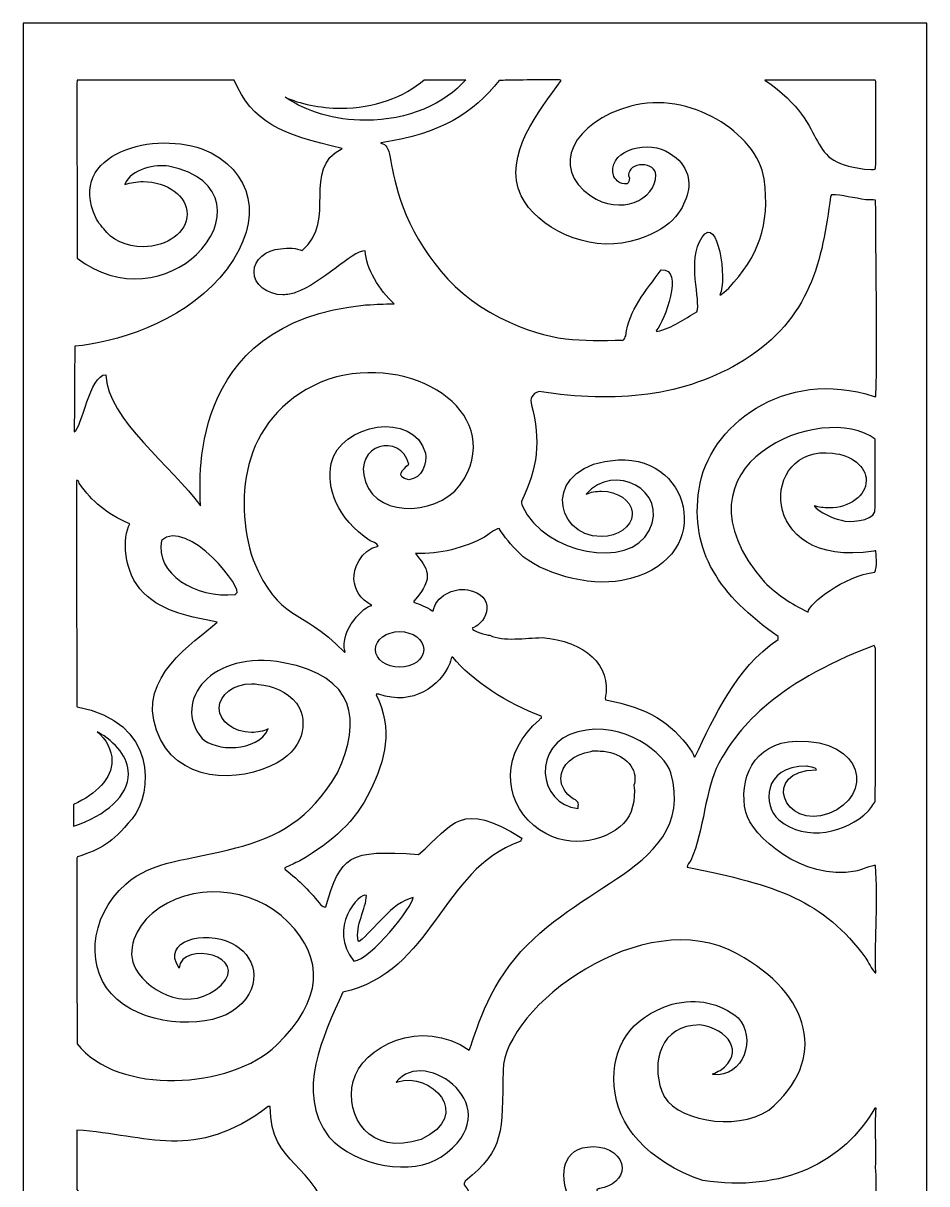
# Model space of a CAD drawing. Header units: centimetres. Extents: x 20.9 to 27, y -8.4 to 8.4.
# Drawn here: x 20.87 to 27, y 0.54 to 8.4 of the extents above; entities that cross this region are included whole.
import ezdxf

# ---------------------------------------------------------------- set-up
doc = ezdxf.new("R2010")
doc.units = ezdxf.units.CM
doc.header["$MEASUREMENT"] = 0
doc.layers.add('layer 1', color=7, linetype='Continuous')

msp = doc.modelspace()

# ---------------------------------------------------------------- linework, layer by layer
at = {"layer": 'layer 1', "color": 250, "lineweight": 30}
for points, knots in [([(20.87366, 8.40077), (20.87366, 8.40077), (26.99977, 8.40077), (26.99977, 8.40077), (26.99977, 8.40077), (26.99977, 8.40077), (26.99977, -8.44603), (26.99977, -8.44603), (26.99977, -8.44603), (26.99977, -8.44603), (20.87366, -8.44603), (20.87366, -8.44603), (20.87366, -8.44603), (20.87366, -8.44603), (20.87366, 8.40077), (20.87366, 8.40077)], [0, 0, 0, 0, 0.2, 0.2, 0.2, 0.2, 0.4, 0.4, 0.4, 0.4, 0.6, 0.6, 0.6, 0.6, 1, 1, 1, 1]), ([(22.63429, 6.56004), (22.66493, 6.56004), (22.69396, 6.56572), (22.71982, 6.57581), (22.71982, 6.57581), (22.89849, 6.63549), (23.10014, 6.8578), (23.19154, 6.8578), (23.19154, 6.8578), (23.19787, 6.74322), (23.28868, 6.58594), (23.3897, 6.49946), (23.3897, 6.49946), (23.30603, 6.49711), (23.28262, 6.49711), (23.1949, 6.49125), (23.1949, 6.49125), (21.95333, 6.373), (22.07737, 5.25323), (22.07484, 5.12941), (22.07484, 5.12941), (21.88938, 5.39573), (21.44364, 5.71216), (21.43383, 6.01854), (21.43383, 6.01854), (21.32316, 6.01854), (21.27479, 5.65601), (21.2199, 5.63255), (21.2199, 5.63255), (21.22067, 5.79663), (21.2215, 6.13931), (21.22447, 6.21279), (21.22447, 6.21279), (21.48317, 6.23073), (21.94187, 6.37074), (22.20621, 6.67502), (22.20621, 6.67502), (22.49348, 7.00569), (22.46757, 7.35397), (22.14729, 7.52116), (22.14729, 7.52116), (21.82701, 7.68836), (21.19174, 7.54527), (21.34944, 7.12119), (21.34944, 7.12119), (21.36667, 7.07486), (21.39086, 7.03717), (21.41971, 7.00724), (21.41971, 7.00724), (21.46912, 6.93544), (21.57019, 6.88605), (21.68639, 6.88605), (21.68639, 6.88605), (21.85102, 6.88605), (21.98529, 6.98518), (21.98529, 7.10673), (21.98529, 7.10673), (21.98529, 7.22828), (21.85102, 7.32741), (21.68639, 7.32741), (21.68639, 7.32741), (21.64256, 7.32741), (21.6009, 7.32038), (21.56333, 7.30778), (21.56333, 7.30778), (21.59967, 7.41545), (21.7797, 7.44657), (21.85954, 7.43102), (21.85954, 7.43102), (22.27145, 7.35076), (22.25712, 7.03036), (22.04887, 6.83301), (22.04887, 6.83301), (21.86512, 6.65889), (21.5275, 6.58376), (21.2395, 6.80855), (21.2395, 6.80855), (21.23749, 8.01378), (21.23749, 8.01378), (21.2395, 8.01554), (21.2395, 8.01554), (21.59442, 8.01554), (21.94935, 8.01554), (22.30493, 8.01496), (22.30493, 8.01496), (22.42399, 7.72862), (22.62143, 7.64862), (23.03599, 7.55255), (23.03599, 7.55255), (22.7537, 7.40702), (23.00992, 7.07302), (22.76543, 6.85949), (22.76543, 6.85949), (22.72805, 6.87687), (22.67256, 6.88089), (22.61877, 6.87218), (22.61877, 6.87218), (22.51816, 6.86583), (22.43854, 6.79828), (22.43854, 6.71636), (22.43854, 6.71636), (22.43854, 6.63026), (22.52648, 6.56004), (22.63429, 6.56004)], [0, 0, 0, 0, 0.037037, 0.037037, 0.037037, 0.037037, 0.0740741, 0.0740741, 0.0740741, 0.0740741, 0.1111111, 0.1111111, 0.1111111, 0.1111111, 0.1481481, 0.1481481, 0.1481481, 0.1481481, 0.1851852, 0.1851852, 0.1851852, 0.1851852, 0.2222222, 0.2222222, 0.2222222, 0.2222222, 0.2592593, 0.2592593, 0.2592593, 0.2592593, 0.2962963, 0.2962963, 0.2962963, 0.2962963, 0.3333333, 0.3333333, 0.3333333, 0.3333333, 0.3703704, 0.3703704, 0.3703704, 0.3703704, 0.4074074, 0.4074074, 0.4074074, 0.4074074, 0.4444444, 0.4444444, 0.4444444, 0.4444444, 0.4814815, 0.4814815, 0.4814815, 0.4814815, 0.5185185, 0.5185185, 0.5185185, 0.5185185, 0.5555556, 0.5555556, 0.5555556, 0.5555556, 0.5925926, 0.5925926, 0.5925926, 0.5925926, 0.6296296, 0.6296296, 0.6296296, 0.6296296, 0.6666667, 0.6666667, 0.6666667, 0.6666667, 0.7037037, 0.7037037, 0.7037037, 0.7037037, 0.7407407, 0.7407407, 0.7407407, 0.7407407, 0.7777778, 0.7777778, 0.7777778, 0.7777778, 0.8148148, 0.8148148, 0.8148148, 0.8148148, 0.8518519, 0.8518519, 0.8518519, 0.8518519, 0.8888889, 0.8888889, 0.8888889, 0.8888889, 0.9259259, 0.9259259, 0.9259259, 0.9259259, 1, 1, 1, 1]), ([(22.64991, 7.89924), (22.79208, 7.80198), (22.98454, 7.74264), (23.19524, 7.74264), (23.19524, 7.74264), (23.48188, 7.74264), (23.73387, 7.85306), (23.87353, 8.01789), (23.87353, 8.01789), (23.87353, 8.01789), (23.59233, 8.01789), (23.59233, 8.01789), (23.59233, 8.01789), (23.45722, 7.90001), (23.2532, 7.8247), (23.02559, 7.8247), (23.02559, 7.8247), (22.88858, 7.82472), (22.74543, 7.85499), (22.65009, 7.89944), (22.65009, 7.89944), (22.65004, 7.89946), (22.64968, 7.89942), (22.64991, 7.89924)], [0, 0, 0, 0, 0.1428571, 0.1428571, 0.1428571, 0.1428571, 0.2857143, 0.2857143, 0.2857143, 0.2857143, 0.4285714, 0.4285714, 0.4285714, 0.4285714, 0.5714286, 0.5714286, 0.5714286, 0.5714286, 0.7142857, 0.7142857, 0.7142857, 0.7142857, 1, 1, 1, 1]), ([(24.10319, 6.40662), (23.73744, 6.58609), (23.51994, 6.93563), (23.43206, 7.20244), (23.43206, 7.20244), (23.34417, 7.46926), (23.37641, 7.57743), (23.29814, 7.58682), (23.29814, 7.58682), (23.29882, 7.58857), (23.29949, 7.58974), (23.30017, 7.59092), (23.30017, 7.59092), (23.71124, 7.65336), (23.92374, 7.78965), (24.09974, 8.01319), (24.09974, 8.01319), (24.18004, 8.01378), (24.19353, 8.01613), (24.51066, 8.01789), (24.51066, 8.01789), (24.51403, 8.01731), (24.51642, 8.01307), (24.52048, 8.01189), (24.52048, 8.01189), (24.37646, 7.80861), (24.11955, 7.50619), (24.25041, 7.23171), (24.25041, 7.23171), (24.35462, 7.01311), (24.70135, 6.84872), (24.98674, 6.921), (24.98674, 6.921), (25.27214, 6.99328), (25.34196, 7.13106), (25.37468, 7.23496), (25.37468, 7.23496), (25.4074, 7.33886), (25.37673, 7.46106), (25.22877, 7.53523), (25.22877, 7.53523), (25.08081, 7.60942), (24.82211, 7.52607), (24.87839, 7.36161), (24.87839, 7.36161), (24.89593, 7.33403), (24.91753, 7.30647), (24.96745, 7.31234), (24.96745, 7.31234), (24.98157, 7.3208), (24.98318, 7.33535), (24.98329, 7.35114), (24.98329, 7.35114), (24.97996, 7.35817), (24.97813, 7.36573), (24.97813, 7.37358), (24.97813, 7.37358), (24.97813, 7.41117), (25.01964, 7.44181), (25.07055, 7.44181), (25.07055, 7.44181), (25.12144, 7.44181), (25.16297, 7.41117), (25.16297, 7.37358), (25.16297, 7.37358), (25.16297, 7.20208), (24.92029, 7.09422), (24.72113, 7.2305), (24.72113, 7.2305), (24.44033, 7.42265), (24.60426, 7.73237), (24.99326, 7.83938), (24.99326, 7.83938), (25.38224, 7.94639), (25.84972, 7.66036), (25.89613, 7.34605), (25.89613, 7.34605), (25.94254, 7.03175), (25.85189, 6.81481), (25.65705, 6.6062), (25.65705, 6.6062), (25.63004, 6.58099), (25.61858, 6.57276), (25.60643, 6.55987), (25.60643, 6.55987), (25.60306, 6.56046), (25.60036, 6.56046), (25.59766, 6.56046), (25.59766, 6.56046), (25.64683, 6.65899), (25.58341, 7.10964), (25.47621, 6.95106), (25.47621, 6.95106), (25.36901, 6.79248), (25.47264, 6.51814), (25.43978, 6.44491), (25.43978, 6.44491), (25.35743, 6.39576), (25.27647, 6.33658), (25.17056, 6.3112), (25.17056, 6.3112), (25.16312, 6.31412), (25.16717, 6.32117), (25.16717, 6.32117), (25.16717, 6.32117), (25.22014, 6.37591), (25.35733, 6.74537), (25.19957, 6.72879), (25.19957, 6.72879), (25.09228, 6.58216), (24.9796, 6.45958), (24.95936, 6.28245), (24.95936, 6.28245), (24.95329, 6.27307), (24.95464, 6.26135), (24.94113, 6.25195), (24.94113, 6.25195), (24.64744, 6.25263), (24.46895, 6.22716), (24.10319, 6.40662)], [0, 0, 0, 0, 0.0322581, 0.0322581, 0.0322581, 0.0322581, 0.0645161, 0.0645161, 0.0645161, 0.0645161, 0.0967742, 0.0967742, 0.0967742, 0.0967742, 0.1290323, 0.1290323, 0.1290323, 0.1290323, 0.1612903, 0.1612903, 0.1612903, 0.1612903, 0.1935484, 0.1935484, 0.1935484, 0.1935484, 0.2258065, 0.2258065, 0.2258065, 0.2258065, 0.2580645, 0.2580645, 0.2580645, 0.2580645, 0.2903226, 0.2903226, 0.2903226, 0.2903226, 0.3225806, 0.3225806, 0.3225806, 0.3225806, 0.3548387, 0.3548387, 0.3548387, 0.3548387, 0.3870968, 0.3870968, 0.3870968, 0.3870968, 0.4193548, 0.4193548, 0.4193548, 0.4193548, 0.4516129, 0.4516129, 0.4516129, 0.4516129, 0.483871, 0.483871, 0.483871, 0.483871, 0.516129, 0.516129, 0.516129, 0.516129, 0.5483871, 0.5483871, 0.5483871, 0.5483871, 0.5806452, 0.5806452, 0.5806452, 0.5806452, 0.6129032, 0.6129032, 0.6129032, 0.6129032, 0.6451613, 0.6451613, 0.6451613, 0.6451613, 0.6774194, 0.6774194, 0.6774194, 0.6774194, 0.7096774, 0.7096774, 0.7096774, 0.7096774, 0.7419355, 0.7419355, 0.7419355, 0.7419355, 0.7741935, 0.7741935, 0.7741935, 0.7741935, 0.8064516, 0.8064516, 0.8064516, 0.8064516, 0.8387097, 0.8387097, 0.8387097, 0.8387097, 0.8709677, 0.8709677, 0.8709677, 0.8709677, 0.9032258, 0.9032258, 0.9032258, 0.9032258, 0.9354839, 0.9354839, 0.9354839, 0.9354839, 1, 1, 1, 1]), ([(26.6226, 7.40852), (26.1273, 7.44563), (26.38754, 7.68042), (25.90197, 8.01554), (25.90197, 8.01554), (26.15096, 8.01554), (26.40061, 8.01554), (26.65026, 8.01496), (26.65026, 8.01496), (26.6516, 8.01261), (26.65296, 8.00968), (26.65498, 8.00675), (26.65498, 8.00675), (26.65364, 7.81261), (26.657, 7.61438), (26.65296, 7.41674), (26.65296, 7.41674), (26.64216, 7.40734), (26.6334, 7.40911), (26.6226, 7.40852)], [0, 0, 0, 0, 0.1666667, 0.1666667, 0.1666667, 0.1666667, 0.3333333, 0.3333333, 0.3333333, 0.3333333, 0.5, 0.5, 0.5, 0.5, 0.6666667, 0.6666667, 0.6666667, 0.6666667, 1, 1, 1, 1]), ([(24.79417, 4.92178), (24.90647, 4.92178), (24.99849, 4.98794), (25.00243, 5.07015), (25.00243, 5.07015), (25.00307, 5.07582), (25.0029, 5.08153), (25.00199, 5.08723), (25.00199, 5.08723), (24.99393, 5.16661), (24.90367, 5.22951), (24.79417, 5.22951), (24.79417, 5.22951), (24.75689, 5.22951), (24.72185, 5.22221), (24.69151, 5.20946), (24.69151, 5.20946), (24.69106, 5.20936), (24.6906, 5.20928), (24.69013, 5.20918), (24.69013, 5.20918), (24.87594, 5.42947), (25.25418, 5.23316), (25.11797, 4.96311), (25.11797, 4.96311), (24.98175, 4.69307), (24.41171, 4.80212), (24.25764, 5.12706), (24.25764, 5.12706), (24.25088, 5.14876), (24.25088, 5.14876), (24.25088, 5.15873), (24.25088, 5.15873), (24.3648, 5.38532), (24.38044, 5.5731), (24.32037, 5.81325), (24.32037, 5.81325), (24.3062, 5.85549), (24.32375, 5.89009), (24.37099, 5.90476), (24.37099, 5.90476), (24.89164, 5.82349), (25.3563, 5.86681), (25.76095, 6.11717), (25.76095, 6.11717), (26.20851, 6.39407), (26.29442, 6.79934), (26.34662, 7.22495), (26.34662, 7.22495), (26.34865, 7.22963), (26.35068, 7.23433), (26.3527, 7.23844), (26.3527, 7.23844), (26.4249, 7.23844), (26.50722, 7.21439), (26.58684, 7.20442), (26.58684, 7.20442), (26.60842, 7.20384), (26.63069, 7.20325), (26.65296, 7.20208), (26.65296, 7.20208), (26.65318, 6.80186), (26.66648, 6.28558), (26.6543, 5.87191), (26.6543, 5.87191), (26.65026, 5.87191), (26.64621, 5.87191), (26.64284, 5.87133), (26.64284, 5.87133), (26.02989, 6.07223), (25.5188, 5.66797), (25.4554, 5.24364), (25.4554, 5.24364), (25.39201, 4.81932), (25.59416, 4.52274), (25.99103, 4.2444), (25.99103, 4.2444), (25.99103, 4.23794), (25.99103, 4.2309), (25.99103, 4.22387), (25.99103, 4.22387), (25.6978, 4.02336), (25.56285, 3.70183), (25.4283, 3.43034), (25.4283, 3.43034), (25.42561, 3.42976), (25.42359, 3.42917), (25.42155, 3.42858), (25.42155, 3.42858), (25.41886, 3.44676), (25.40536, 3.46437), (25.39794, 3.47726), (25.39794, 3.47726), (25.26325, 3.66593), (25.1127, 3.75948), (24.8217, 3.81566), (24.8217, 3.81566), (24.82104, 3.81978), (24.82037, 3.82388), (24.81969, 3.8274), (24.81969, 3.8274), (24.86423, 4.04769), (24.68129, 4.21537), (24.39122, 4.23677), (24.39122, 4.23677), (24.27921, 4.23442), (24.1301, 4.20921), (24.03631, 4.2526), (24.03631, 4.2526), (24.01809, 4.25495), (23.91756, 4.28017), (23.91756, 4.30011), (23.91756, 4.30011), (24.02678, 4.3406), (24.08608, 4.52421), (23.88596, 4.56059), (23.88596, 4.56059), (23.79077, 4.57789), (23.66792, 4.51361), (23.65373, 4.4174), (23.65373, 4.4174), (23.65104, 4.418), (23.64834, 4.418), (23.64564, 4.418), (23.64564, 4.418), (23.60448, 4.44908), (23.56332, 4.4614), (23.52283, 4.47605), (23.52283, 4.47605), (23.52216, 4.47899), (23.52216, 4.48193), (23.52216, 4.48427), (23.52216, 4.48427), (23.67029, 4.64983), (23.61147, 4.70741), (23.53228, 4.80684), (23.53228, 4.80684), (23.70497, 4.80084), (23.85898, 4.84544), (24.00122, 4.91651), (24.00122, 4.91651), (24.02282, 4.93118), (24.07274, 4.97517), (24.09974, 4.97517), (24.09974, 4.97517), (24.13685, 4.91945), (24.18004, 4.86431), (24.23536, 4.81036), (24.23536, 4.81036), (24.37562, 4.67258), (24.70803, 4.58092), (24.93282, 4.6239), (24.93282, 4.6239), (25.56873, 4.74225), (25.42714, 5.46675), (24.90837, 5.44119), (24.90837, 5.44119), (24.38959, 5.41564), (24.4583, 4.92178), (24.79417, 4.92178)], [0, 0, 0, 0, 0.0243902, 0.0243902, 0.0243902, 0.0243902, 0.0487805, 0.0487805, 0.0487805, 0.0487805, 0.0731707, 0.0731707, 0.0731707, 0.0731707, 0.097561, 0.097561, 0.097561, 0.097561, 0.1219512, 0.1219512, 0.1219512, 0.1219512, 0.1463415, 0.1463415, 0.1463415, 0.1463415, 0.1707317, 0.1707317, 0.1707317, 0.1707317, 0.195122, 0.195122, 0.195122, 0.195122, 0.2195122, 0.2195122, 0.2195122, 0.2195122, 0.2439024, 0.2439024, 0.2439024, 0.2439024, 0.2682927, 0.2682927, 0.2682927, 0.2682927, 0.2926829, 0.2926829, 0.2926829, 0.2926829, 0.3170732, 0.3170732, 0.3170732, 0.3170732, 0.3414634, 0.3414634, 0.3414634, 0.3414634, 0.3658537, 0.3658537, 0.3658537, 0.3658537, 0.3902439, 0.3902439, 0.3902439, 0.3902439, 0.4146341, 0.4146341, 0.4146341, 0.4146341, 0.4390244, 0.4390244, 0.4390244, 0.4390244, 0.4634146, 0.4634146, 0.4634146, 0.4634146, 0.4878049, 0.4878049, 0.4878049, 0.4878049, 0.5121951, 0.5121951, 0.5121951, 0.5121951, 0.5365854, 0.5365854, 0.5365854, 0.5365854, 0.5609756, 0.5609756, 0.5609756, 0.5609756, 0.5853659, 0.5853659, 0.5853659, 0.5853659, 0.6097561, 0.6097561, 0.6097561, 0.6097561, 0.6341463, 0.6341463, 0.6341463, 0.6341463, 0.6585366, 0.6585366, 0.6585366, 0.6585366, 0.6829268, 0.6829268, 0.6829268, 0.6829268, 0.7073171, 0.7073171, 0.7073171, 0.7073171, 0.7317073, 0.7317073, 0.7317073, 0.7317073, 0.7560976, 0.7560976, 0.7560976, 0.7560976, 0.7804878, 0.7804878, 0.7804878, 0.7804878, 0.804878, 0.804878, 0.804878, 0.804878, 0.8292683, 0.8292683, 0.8292683, 0.8292683, 0.8536585, 0.8536585, 0.8536585, 0.8536585, 0.8780488, 0.8780488, 0.8780488, 0.8780488, 0.902439, 0.902439, 0.902439, 0.902439, 0.9268293, 0.9268293, 0.9268293, 0.9268293, 0.9512195, 0.9512195, 0.9512195, 0.9512195, 1, 1, 1, 1]), ([(23.05119, 4.13824), (22.73972, 4.45903), (22.61832, 4.32845), (22.43178, 4.76286), (22.43178, 4.76286), (22.29562, 5.18774), (22.35487, 5.76911), (22.94525, 5.98862), (22.94525, 5.98862), (23.51103, 6.16693), (24.12403, 5.77399), (23.8642, 5.31246), (23.8642, 5.31246), (23.72571, 5.06647), (23.28005, 5.03276), (23.19369, 5.29257), (23.19369, 5.29257), (23.10733, 5.55238), (23.43465, 5.62674), (23.48841, 5.41268), (23.48841, 5.41268), (23.44928, 5.37691), (23.39059, 5.32589), (23.48707, 5.30653), (23.48707, 5.30653), (23.58153, 5.31533), (23.61257, 5.41972), (23.60043, 5.48718), (23.60043, 5.48718), (23.52301, 5.77792), (23.01972, 5.68778), (22.96201, 5.41592), (22.96201, 5.41592), (22.92752, 5.25344), (22.99962, 5.04561), (23.22527, 4.89305), (23.22527, 4.89305), (23.23607, 4.88836), (23.27588, 4.87781), (23.2806, 4.85728), (23.2806, 4.85728), (23.15771, 4.83129), (23.11384, 4.69905), (23.11462, 4.63266), (23.11462, 4.63266), (23.12271, 4.56051), (23.1578, 4.49483), (23.23809, 4.45553), (23.23809, 4.45553), (23.1909, 4.45313), (23.01581, 4.29043), (23.05591, 4.14), (23.05591, 4.14), (23.05388, 4.13942), (23.05254, 4.13883), (23.05119, 4.13824)], [0, 0, 0, 0, 0.0666667, 0.0666667, 0.0666667, 0.0666667, 0.1333333, 0.1333333, 0.1333333, 0.1333333, 0.2, 0.2, 0.2, 0.2, 0.2666667, 0.2666667, 0.2666667, 0.2666667, 0.3333333, 0.3333333, 0.3333333, 0.3333333, 0.4, 0.4, 0.4, 0.4, 0.4666667, 0.4666667, 0.4666667, 0.4666667, 0.5333333, 0.5333333, 0.5333333, 0.5333333, 0.6, 0.6, 0.6, 0.6, 0.6666667, 0.6666667, 0.6666667, 0.6666667, 0.7333333, 0.7333333, 0.7333333, 0.7333333, 0.8, 0.8, 0.8, 0.8, 0.8666667, 0.8666667, 0.8666667, 0.8666667, 1, 1, 1, 1]), ([(26.33722, 5.11534), (26.47576, 5.11534), (26.58876, 5.19877), (26.58876, 5.30106), (26.58876, 5.30106), (26.58876, 5.39732), (26.48867, 5.47688), (26.36139, 5.48591), (26.36139, 5.48591), (25.86867, 5.553), (25.83408, 4.69852), (26.64081, 4.82327), (26.64081, 4.82327), (26.64486, 4.82385), (26.64959, 4.82444), (26.6543, 4.82444), (26.6543, 4.82444), (26.6543, 4.8221), (26.66577, 4.70597), (26.64757, 4.67957), (26.64757, 4.67957), (26.43901, 4.65687), (26.19745, 4.46519), (26.19548, 4.40979), (26.19548, 4.40979), (26.07539, 4.46668), (25.98563, 4.52943), (25.89995, 4.61213), (25.89995, 4.61213), (25.2023, 5.41075), (26.30346, 5.84993), (26.65026, 5.58101), (26.65026, 5.58101), (26.65026, 5.17399), (26.65026, 5.17399), (26.64824, 5.08836), (26.64824, 5.08836), (26.62723, 5.02568), (26.46475, 5.01341), (26.42219, 5.03264), (26.42219, 5.03264), (26.37472, 5.03756), (26.26367, 5.0901), (26.23684, 5.13083), (26.23684, 5.13083), (26.26762, 5.12088), (26.30156, 5.11534), (26.33722, 5.11534)], [0, 0, 0, 0, 0.0769231, 0.0769231, 0.0769231, 0.0769231, 0.1538462, 0.1538462, 0.1538462, 0.1538462, 0.2307692, 0.2307692, 0.2307692, 0.2307692, 0.3076923, 0.3076923, 0.3076923, 0.3076923, 0.3846154, 0.3846154, 0.3846154, 0.3846154, 0.4615385, 0.4615385, 0.4615385, 0.4615385, 0.5384615, 0.5384615, 0.5384615, 0.5384615, 0.6153846, 0.6153846, 0.6153846, 0.6153846, 0.6923077, 0.6923077, 0.6923077, 0.6923077, 0.7692308, 0.7692308, 0.7692308, 0.7692308, 0.8461538, 0.8461538, 0.8461538, 0.8461538, 1, 1, 1, 1]), ([(22.42144, 3.59409), (22.46271, 3.59409), (22.50136, 3.60283), (22.53433, 3.61798), (22.53433, 3.61798), (22.46141, 3.45729), (22.17149, 3.46436), (22.08468, 3.55631), (22.08468, 3.55631), (21.87915, 3.80364), (22.15085, 4.15968), (22.63934, 4.06651), (22.63934, 4.06651), (23.12785, 3.97333), (23.1687, 3.6793), (23.00464, 3.32067), (23.00464, 3.32067), (22.813, 2.99747), (22.60116, 2.88851), (22.31572, 2.8116), (22.31572, 2.8116), (21.99467, 2.72509), (21.74872, 2.72749), (21.56853, 2.56644), (21.56853, 2.56644), (21.31531, 2.34013), (21.29014, 1.97562), (21.51054, 1.78406), (21.51054, 1.78406), (21.73094, 1.5925), (22.15638, 1.58654), (22.3228, 1.72685), (22.3228, 1.72685), (22.51306, 1.88728), (22.44182, 2.09242), (22.28687, 2.16647), (22.28687, 2.16647), (22.09984, 2.25582), (21.80797, 2.18363), (21.93014, 1.99628), (21.93014, 1.99628), (21.9495, 2.18809), (22.41868, 2.07682), (22.21473, 1.88079), (22.21473, 1.88079), (22.01759, 1.69131), (21.73482, 1.81977), (21.63717, 1.9901), (21.63717, 1.9901), (21.56593, 2.1144), (21.63776, 2.27416), (21.74733, 2.36628), (21.74733, 2.36628), (22.00703, 2.58463), (22.4254, 2.55651), (22.67018, 2.30918), (22.67018, 2.30918), (22.91494, 2.06185), (22.90765, 1.78051), (22.593, 1.47621), (22.593, 1.47621), (22.27832, 1.17191), (21.51399, 1.13451), (21.23883, 1.48319), (21.23883, 1.48319), (21.23815, 1.90311), (21.23749, 2.32305), (21.2368, 2.74239), (21.2368, 2.74239), (21.23815, 2.74531), (21.24018, 2.74825), (21.2422, 2.7506), (21.2422, 2.7506), (21.40444, 2.8065), (21.4678, 2.83566), (21.61129, 3.00925), (21.61129, 3.00925), (21.75476, 3.18283), (21.7861, 3.66836), (21.2395, 3.76816), (21.2395, 3.76816), (21.23815, 3.7711), (21.23749, 3.77403), (21.2368, 3.77638), (21.2368, 3.77638), (21.23614, 4.28487), (21.23546, 4.79335), (21.23546, 5.30184), (21.23546, 5.30184), (21.23815, 5.30184), (21.24152, 5.30184), (21.2449, 5.30184), (21.2449, 5.30184), (21.24827, 5.29715), (21.24827, 5.29715), (21.25234, 5.28366), (21.25234, 5.28366), (21.34657, 5.15321), (21.42831, 5.08291), (21.59577, 5.00684), (21.59577, 5.00684), (21.54759, 4.92165), (21.54815, 4.67827), (21.6897, 4.5399), (21.6897, 4.5399), (21.83125, 4.40152), (22.01728, 4.37782), (22.18954, 4.34176), (22.18954, 4.34176), (22.02607, 4.19736), (21.6498, 3.97242), (21.77662, 3.61028), (21.77662, 3.61028), (21.90343, 3.24815), (22.33788, 3.24545), (22.5947, 3.38894), (22.5947, 3.38894), (22.80137, 3.5044), (22.79827, 3.70282), (22.72552, 3.79289), (22.72552, 3.79289), (22.66433, 3.86865), (22.56373, 3.91256), (22.46972, 3.91965), (22.46972, 3.91965), (22.45418, 3.92232), (22.43803, 3.92373), (22.42144, 3.92373), (22.42144, 3.92373), (22.3013, 3.92373), (22.20333, 3.84969), (22.20333, 3.75891), (22.20333, 3.75891), (22.20333, 3.66813), (22.3013, 3.59409), (22.42144, 3.59409)], [0, 0, 0, 0, 0.0285714, 0.0285714, 0.0285714, 0.0285714, 0.0571429, 0.0571429, 0.0571429, 0.0571429, 0.0857143, 0.0857143, 0.0857143, 0.0857143, 0.1142857, 0.1142857, 0.1142857, 0.1142857, 0.1428571, 0.1428571, 0.1428571, 0.1428571, 0.1714286, 0.1714286, 0.1714286, 0.1714286, 0.2, 0.2, 0.2, 0.2, 0.2285714, 0.2285714, 0.2285714, 0.2285714, 0.2571429, 0.2571429, 0.2571429, 0.2571429, 0.2857143, 0.2857143, 0.2857143, 0.2857143, 0.3142857, 0.3142857, 0.3142857, 0.3142857, 0.3428571, 0.3428571, 0.3428571, 0.3428571, 0.3714286, 0.3714286, 0.3714286, 0.3714286, 0.4, 0.4, 0.4, 0.4, 0.4285714, 0.4285714, 0.4285714, 0.4285714, 0.4571429, 0.4571429, 0.4571429, 0.4571429, 0.4857143, 0.4857143, 0.4857143, 0.4857143, 0.5142857, 0.5142857, 0.5142857, 0.5142857, 0.5428571, 0.5428571, 0.5428571, 0.5428571, 0.5714286, 0.5714286, 0.5714286, 0.5714286, 0.6, 0.6, 0.6, 0.6, 0.6285714, 0.6285714, 0.6285714, 0.6285714, 0.6571429, 0.6571429, 0.6571429, 0.6571429, 0.6857143, 0.6857143, 0.6857143, 0.6857143, 0.7142857, 0.7142857, 0.7142857, 0.7142857, 0.7428571, 0.7428571, 0.7428571, 0.7428571, 0.7714286, 0.7714286, 0.7714286, 0.7714286, 0.8, 0.8, 0.8, 0.8, 0.8285714, 0.8285714, 0.8285714, 0.8285714, 0.8571429, 0.8571429, 0.8571429, 0.8571429, 0.8857143, 0.8857143, 0.8857143, 0.8857143, 0.9142857, 0.9142857, 0.9142857, 0.9142857, 0.9428571, 0.9428571, 0.9428571, 0.9428571, 1, 1, 1, 1]), ([(21.81034, 4.89482), (21.98299, 5.05786), (22.39134, 4.54667), (22.31437, 4.53411), (22.31437, 4.53411), (22.3137, 4.53236), (22.31302, 4.5306), (22.31302, 4.52884), (22.31302, 4.52884), (22.03729, 4.50155), (21.76798, 4.67019), (21.81034, 4.89482)], [0, 0, 0, 0, 0.25, 0.25, 0.25, 0.25, 0.5, 0.5, 0.5, 0.5, 1, 1, 1, 1]), ([(23.42554, 4.03564), (23.51578, 4.03564), (23.58938, 4.08998), (23.58938, 4.1566), (23.58938, 4.1566), (23.58938, 4.22323), (23.51578, 4.27756), (23.42554, 4.27756), (23.42554, 4.27756), (23.3353, 4.27756), (23.2617, 4.22323), (23.2617, 4.1566), (23.2617, 4.1566), (23.2617, 4.08998), (23.3353, 4.03564), (23.42554, 4.03564)], [0, 0, 0, 0, 0.2, 0.2, 0.2, 0.2, 0.4, 0.4, 0.4, 0.4, 0.6, 0.6, 0.6, 0.6, 1, 1, 1, 1]), ([(26.64959, 1.96412), (26.62326, 1.99461), (26.60505, 2.03567), (26.58617, 2.06499), (26.58617, 2.06499), (26.29602, 2.45769), (25.98807, 2.55819), (25.37567, 2.6814), (25.37567, 2.6814), (25.37567, 2.69546), (25.39187, 2.71776), (25.39996, 2.72655), (25.39996, 2.72655), (25.4929, 2.93195), (25.49399, 3.20672), (25.58957, 3.38479), (25.58957, 3.38479), (25.70485, 3.59957), (25.94539, 3.92049), (26.64295, 4.1834), (26.64295, 4.1834), (26.64429, 4.17695), (26.65094, 4.1705), (26.65296, 4.16346), (26.65296, 4.16346), (26.65296, 3.82213), (26.65296, 3.47609), (26.65026, 3.12947), (26.65026, 3.12947), (26.64216, 3.10777), (26.61585, 3.07728), (26.59965, 3.05792), (26.59965, 3.05792), (26.45939, 2.91943), (26.18148, 2.84416), (25.99612, 3.00229), (25.99612, 3.00229), (25.88667, 3.09566), (25.88464, 3.36524), (26.18402, 3.36524), (26.18402, 3.36524), (26.18671, 3.36524), (26.25621, 3.35645), (26.25149, 3.34061), (26.25149, 3.34061), (25.87154, 3.34061), (26.02937, 2.92819), (26.33582, 3.04561), (26.33582, 3.04561), (26.64229, 3.16304), (26.57766, 3.55093), (26.11585, 3.53512), (26.11585, 3.53512), (25.81779, 3.52492), (25.72161, 3.27073), (25.77271, 3.05327), (25.77271, 3.05327), (25.8103, 2.89333), (26.1602, 2.58477), (26.51666, 2.65325), (26.51666, 2.65325), (26.53489, 2.65793), (26.63744, 2.69489), (26.65228, 2.69195), (26.65228, 2.69195), (26.67117, 2.45559), (26.64486, 2.20692), (26.6543, 1.96412), (26.6543, 1.96412), (26.65228, 1.96412), (26.65094, 1.96412), (26.64959, 1.96412)], [0, 0, 0, 0, 0.0526316, 0.0526316, 0.0526316, 0.0526316, 0.1052632, 0.1052632, 0.1052632, 0.1052632, 0.1578947, 0.1578947, 0.1578947, 0.1578947, 0.2105263, 0.2105263, 0.2105263, 0.2105263, 0.2631579, 0.2631579, 0.2631579, 0.2631579, 0.3157895, 0.3157895, 0.3157895, 0.3157895, 0.3684211, 0.3684211, 0.3684211, 0.3684211, 0.4210526, 0.4210526, 0.4210526, 0.4210526, 0.4736842, 0.4736842, 0.4736842, 0.4736842, 0.5263158, 0.5263158, 0.5263158, 0.5263158, 0.5789474, 0.5789474, 0.5789474, 0.5789474, 0.6315789, 0.6315789, 0.6315789, 0.6315789, 0.6842105, 0.6842105, 0.6842105, 0.6842105, 0.7368421, 0.7368421, 0.7368421, 0.7368421, 0.7894737, 0.7894737, 0.7894737, 0.7894737, 0.8421053, 0.8421053, 0.8421053, 0.8421053, 0.8947368, 0.8947368, 0.8947368, 0.8947368, 1, 1, 1, 1]), ([(25.0137, 3.23743), (25.01871, 3.252), (25.02138, 3.26726), (25.02138, 3.28296), (25.02138, 3.28296), (25.02138, 3.38149), (24.91651, 3.46251), (24.78496, 3.4683), (24.78496, 3.4683), (24.76877, 3.46961), (24.75169, 3.46974), (24.73363, 3.46846), (24.73363, 3.46846), (24.73, 3.46745), (24.72644, 3.46643), (24.72291, 3.46538), (24.72291, 3.46538), (24.60671, 3.44906), (24.51837, 3.37339), (24.51837, 3.28296), (24.51837, 3.28296), (24.51837, 3.22845), (24.55047, 3.1793), (24.60143, 3.14528), (24.60143, 3.14528), (24.65192, 3.11991), (24.63406, 3.10944), (24.63592, 3.07865), (24.63592, 3.07865), (24.36083, 3.1034), (24.3185, 3.51997), (24.63395, 3.59927), (24.63395, 3.59927), (24.94939, 3.67857), (25.22716, 3.44927), (25.26422, 3.32069), (25.26422, 3.32069), (25.36724, 2.96331), (25.13749, 2.76314), (24.89526, 2.60104), (24.89526, 2.60104), (24.65302, 2.43894), (24.36743, 2.27637), (24.1709, 2.01507), (24.1709, 2.01507), (23.97437, 1.75376), (23.91167, 1.44653), (23.89664, 1.44155), (23.89664, 1.44155), (23.57515, 1.66566), (23.16829, 1.46543), (23.11069, 1.22924), (23.11069, 1.22924), (23.05308, 0.99305), (23.22155, 0.72091), (23.57145, 0.83549), (23.57145, 0.83549), (23.93201, 1.00408), (23.63219, 1.29946), (23.4115, 1.22572), (23.4115, 1.22572), (23.40813, 1.22514), (23.40476, 1.22455), (23.40206, 1.22337), (23.40206, 1.22337), (23.59229, 1.47835), (24.19309, 1.04278), (23.70501, 0.71606), (23.70501, 0.71606), (23.51688, 0.59013), (23.13153, 0.64593), (22.94592, 0.85389), (22.94592, 0.85389), (22.71763, 1.15911), (22.90625, 1.53228), (23.04107, 1.83391), (23.04107, 1.83391), (23.66089, 1.97345), (23.69774, 2.65792), (24.24076, 2.85558), (24.24076, 2.85558), (24.24212, 2.85558), (24.24346, 2.85558), (24.24549, 2.85558), (24.24549, 2.85558), (24.24817, 2.86672), (24.25357, 2.86731), (24.25357, 2.87845), (24.25357, 2.87845), (23.83749, 3.13502), (23.79704, 2.97783), (23.55454, 2.76702), (23.55454, 2.76702), (23.07581, 2.80172), (23.02633, 2.75819), (22.92434, 2.41278), (22.92434, 2.41278), (22.91084, 2.40985), (22.90004, 2.41924), (22.89465, 2.42216), (22.89465, 2.42216), (22.82054, 2.51397), (22.74959, 2.5876), (22.64904, 2.66614), (22.64904, 2.66614), (22.64837, 2.66966), (22.64769, 2.67319), (22.64769, 2.6767), (22.64769, 2.6767), (22.68009, 2.69312), (22.71382, 2.70719), (22.74958, 2.72362), (22.74958, 2.72362), (22.9794, 2.86202), (23.12144, 2.9861), (23.22527, 3.19751), (23.22527, 3.19751), (23.3291, 3.40891), (23.38199, 3.6169), (23.26778, 3.84851), (23.26778, 3.84851), (23.26778, 3.85085), (23.26778, 3.85321), (23.26846, 3.85497), (23.26846, 3.85497), (23.27385, 3.85497), (23.27925, 3.85438), (23.28465, 3.8538), (23.28465, 3.8538), (23.51864, 3.77004), (23.70034, 3.91025), (23.76709, 4.06199), (23.76709, 4.06199), (23.77181, 4.08722), (23.77181, 4.08722), (23.77923, 4.10539), (23.77923, 4.10539), (23.78194, 4.10539), (23.78463, 4.10539), (23.78733, 4.10539), (23.78733, 4.10539), (23.90743, 3.94922), (24.1657, 3.7833), (24.38515, 3.70482), (24.38515, 3.70482), (24.38785, 3.70013), (24.38785, 3.70013), (24.38717, 3.69016), (24.38717, 3.69016), (24.37705, 3.69016), (24.3784, 3.68371), (24.37503, 3.6796), (24.37503, 3.6796), (24.11271, 3.46483), (24.12338, 3.13922), (24.33455, 2.96408), (24.33455, 2.96408), (24.54573, 2.78895), (24.81274, 2.84862), (24.94385, 2.97758), (24.94385, 2.97758), (25.00109, 3.03389), (25.02779, 3.13888), (25.0137, 3.23743)], [0, 0, 0, 0, 0.0238095, 0.0238095, 0.0238095, 0.0238095, 0.047619, 0.047619, 0.047619, 0.047619, 0.0714286, 0.0714286, 0.0714286, 0.0714286, 0.0952381, 0.0952381, 0.0952381, 0.0952381, 0.1190476, 0.1190476, 0.1190476, 0.1190476, 0.1428571, 0.1428571, 0.1428571, 0.1428571, 0.1666667, 0.1666667, 0.1666667, 0.1666667, 0.1904762, 0.1904762, 0.1904762, 0.1904762, 0.2142857, 0.2142857, 0.2142857, 0.2142857, 0.2380952, 0.2380952, 0.2380952, 0.2380952, 0.2619048, 0.2619048, 0.2619048, 0.2619048, 0.2857143, 0.2857143, 0.2857143, 0.2857143, 0.3095238, 0.3095238, 0.3095238, 0.3095238, 0.3333333, 0.3333333, 0.3333333, 0.3333333, 0.3571429, 0.3571429, 0.3571429, 0.3571429, 0.3809524, 0.3809524, 0.3809524, 0.3809524, 0.4047619, 0.4047619, 0.4047619, 0.4047619, 0.4285714, 0.4285714, 0.4285714, 0.4285714, 0.452381, 0.452381, 0.452381, 0.452381, 0.4761905, 0.4761905, 0.4761905, 0.4761905, 0.5, 0.5, 0.5, 0.5, 0.5238095, 0.5238095, 0.5238095, 0.5238095, 0.547619, 0.547619, 0.547619, 0.547619, 0.5714286, 0.5714286, 0.5714286, 0.5714286, 0.5952381, 0.5952381, 0.5952381, 0.5952381, 0.6190476, 0.6190476, 0.6190476, 0.6190476, 0.6428571, 0.6428571, 0.6428571, 0.6428571, 0.6666667, 0.6666667, 0.6666667, 0.6666667, 0.6904762, 0.6904762, 0.6904762, 0.6904762, 0.7142857, 0.7142857, 0.7142857, 0.7142857, 0.7380952, 0.7380952, 0.7380952, 0.7380952, 0.7619048, 0.7619048, 0.7619048, 0.7619048, 0.7857143, 0.7857143, 0.7857143, 0.7857143, 0.8095238, 0.8095238, 0.8095238, 0.8095238, 0.8333333, 0.8333333, 0.8333333, 0.8333333, 0.8571429, 0.8571429, 0.8571429, 0.8571429, 0.8809524, 0.8809524, 0.8809524, 0.8809524, 0.9047619, 0.9047619, 0.9047619, 0.9047619, 0.9285714, 0.9285714, 0.9285714, 0.9285714, 0.952381, 0.952381, 0.952381, 0.952381, 1, 1, 1, 1]), ([(21.37471, 3.59914), (21.50645, 3.52478), (21.58681, 3.42413), (21.58681, 3.31392), (21.58681, 3.31392), (21.58681, 3.16401), (21.43725, 3.03221), (21.214, 2.95918), (21.214, 2.95918), (21.214, 2.95918), (21.214, 3.10625), (21.214, 3.10625), (21.214, 3.10625), (21.37366, 3.17691), (21.47566, 3.28362), (21.47566, 3.40265), (21.47566, 3.40265), (21.47565, 3.47431), (21.43464, 3.54918), (21.37444, 3.59904), (21.37444, 3.59904), (21.3744, 3.59907), (21.37447, 3.59926), (21.37471, 3.59914)], [0, 0, 0, 0, 0.1428571, 0.1428571, 0.1428571, 0.1428571, 0.2857143, 0.2857143, 0.2857143, 0.2857143, 0.4285714, 0.4285714, 0.4285714, 0.4285714, 0.5714286, 0.5714286, 0.5714286, 0.5714286, 0.7142857, 0.7142857, 0.7142857, 0.7142857, 1, 1, 1, 1]), ([(23.11596, 2.04446), (22.93157, 2.26677), (23.15535, 2.51775), (23.2006, 2.48858), (23.2006, 2.48858), (23.2006, 2.40299), (23.12178, 2.28313), (23.14498, 2.18052), (23.14498, 2.18052), (23.147, 2.17994), (23.1497, 2.17935), (23.15239, 2.17818), (23.15239, 2.17818), (23.25361, 2.25379), (23.37036, 2.44256), (23.51676, 2.47436), (23.51676, 2.47436), (23.51676, 2.4196), (23.22928, 2.0505), (23.11596, 2.04446)], [0, 0, 0, 0, 0.1666667, 0.1666667, 0.1666667, 0.1666667, 0.3333333, 0.3333333, 0.3333333, 0.3333333, 0.5, 0.5, 0.5, 0.5, 0.6666667, 0.6666667, 0.6666667, 0.6666667, 1, 1, 1, 1]), ([(26.44878, -0.04174), (26.44878, 0.05617), (26.34539, 0.13604), (26.21276, 0.13604), (26.21276, 0.13604), (26.12986, 0.13604), (26.05653, 0.10484), (26.01319, 0.05753), (26.01319, 0.05753), (26.01315, 0.06326), (26.01349, 0.06966), (26.01398, 0.07737), (26.01398, 0.07737), (26.08276, 0.32167), (26.60939, 0.2375), (26.5341, -0.13286), (26.5341, -0.13286), (26.51982, -0.2031), (26.46107, -0.26536), (26.40582, -0.30209), (26.40582, -0.30209), (26.16311, -0.46335), (25.70453, -0.37783), (25.54909, -0.19066), (25.54909, -0.19066), (25.48629, -0.06342), (25.55751, 0.08647), (25.44381, 0.19995), (25.44381, 0.19995), (25.33013, 0.31342), (24.73735, 0.40977), (24.76174, 0.49729), (24.76174, 0.49729), (24.7684, 0.49918), (24.77482, 0.50117), (24.78103, 0.50323), (24.78103, 0.50323), (24.86854, 0.51713), (24.93448, 0.57476), (24.93448, 0.64342), (24.93448, 0.64342), (24.93448, 0.7224), (24.84723, 0.7868), (24.74026, 0.7868), (24.74026, 0.7868), (24.51411, 0.7868), (24.52074, 0.58212), (24.56126, 0.47031), (24.56126, 0.47031), (24.5788, 0.40991), (24.58352, 0.40228), (24.5896, 0.37648), (24.5896, 0.37648), (24.44857, 0.37648), (24.28983, 0.35638), (24.19218, 0.2715), (24.19218, 0.2715), (24.19802, 0.30963), (24.03434, 0.3953), (23.93173, 0.35301), (23.93173, 0.35301), (23.89749, 0.41419), (23.92974, 0.45053), (23.86358, 0.52896), (23.86358, 0.52896), (23.86358, 0.54421), (23.86425, 0.54421), (23.87033, 0.55242), (23.87033, 0.55242), (24.14016, 0.77346), (24.11895, 0.88025), (24.12714, 1.30557), (24.12714, 1.30557), (24.13533, 1.73089), (25.07734, 2.4445), (25.71506, 2.09373), (25.71506, 2.09373), (26.21478, 1.81887), (26.33803, 1.37864), (25.92829, 1.03393), (25.92829, 1.03393), (25.7059, 0.88646), (25.27311, 0.96216), (25.20227, 1.16238), (25.20227, 1.16238), (25.13143, 1.36259), (25.1933, 1.61178), (25.4615, 1.61178), (25.4615, 1.61178), (25.65217, 1.58432), (25.77088, 1.42575), (25.6, 1.30291), (25.6, 1.30291), (25.5784, 1.29998), (25.56932, 1.2832), (25.54774, 1.27967), (25.54774, 1.27967), (25.54774, 1.27851), (25.54841, 1.27734), (25.54909, 1.27557), (25.54909, 1.27557), (25.76169, 1.25123), (25.84424, 1.52992), (25.72114, 1.65973), (25.72114, 1.65973), (25.59476, 1.76212), (25.44882, 1.79407), (25.27311, 1.75239), (25.27311, 1.75239), (24.98088, 1.65915), (24.86271, 1.46015), (24.88042, 1.19757), (24.88042, 1.19757), (24.89811, 0.93499), (25.10292, 0.68681), (25.48026, 0.55771), (25.48026, 0.55771), (26.02691, 0.47309), (26.4397, 0.68606), (26.64757, 1.04742), (26.64757, 1.04742), (26.65026, 1.04742), (26.65296, 1.04742), (26.65633, 1.04742), (26.65633, 1.04742), (26.64621, 0.9178), (26.65836, 0.78527), (26.65296, 0.64861), (26.65296, 0.64861), (26.66577, 0.50492), (26.64149, 0.35478), (26.6543, 0.20639), (26.6543, 0.20639), (26.36418, 0.47608), (25.95873, 0.33226), (25.85166, 0.18001), (25.85166, 0.18001), (25.62145, -0.27523), (26.39013, -0.3667), (26.44878, -0.04174)], [0, 0, 0, 0, 0.0277778, 0.0277778, 0.0277778, 0.0277778, 0.0555556, 0.0555556, 0.0555556, 0.0555556, 0.0833333, 0.0833333, 0.0833333, 0.0833333, 0.1111111, 0.1111111, 0.1111111, 0.1111111, 0.1388889, 0.1388889, 0.1388889, 0.1388889, 0.1666667, 0.1666667, 0.1666667, 0.1666667, 0.1944444, 0.1944444, 0.1944444, 0.1944444, 0.2222222, 0.2222222, 0.2222222, 0.2222222, 0.25, 0.25, 0.25, 0.25, 0.2777778, 0.2777778, 0.2777778, 0.2777778, 0.3055556, 0.3055556, 0.3055556, 0.3055556, 0.3333333, 0.3333333, 0.3333333, 0.3333333, 0.3611111, 0.3611111, 0.3611111, 0.3611111, 0.3888889, 0.3888889, 0.3888889, 0.3888889, 0.4166667, 0.4166667, 0.4166667, 0.4166667, 0.4444444, 0.4444444, 0.4444444, 0.4444444, 0.4722222, 0.4722222, 0.4722222, 0.4722222, 0.5, 0.5, 0.5, 0.5, 0.5277778, 0.5277778, 0.5277778, 0.5277778, 0.5555556, 0.5555556, 0.5555556, 0.5555556, 0.5833333, 0.5833333, 0.5833333, 0.5833333, 0.6111111, 0.6111111, 0.6111111, 0.6111111, 0.6388889, 0.6388889, 0.6388889, 0.6388889, 0.6666667, 0.6666667, 0.6666667, 0.6666667, 0.6944444, 0.6944444, 0.6944444, 0.6944444, 0.7222222, 0.7222222, 0.7222222, 0.7222222, 0.75, 0.75, 0.75, 0.75, 0.7777778, 0.7777778, 0.7777778, 0.7777778, 0.8055556, 0.8055556, 0.8055556, 0.8055556, 0.8333333, 0.8333333, 0.8333333, 0.8333333, 0.8611111, 0.8611111, 0.8611111, 0.8611111, 0.8888889, 0.8888889, 0.8888889, 0.8888889, 0.9166667, 0.9166667, 0.9166667, 0.9166667, 0.9444444, 0.9444444, 0.9444444, 0.9444444, 1, 1, 1, 1]), ([(21.23749, -1.36365), (21.23749, -1.16248), (21.23749, -0.96131), (21.23749, -0.76074), (21.23749, -0.76074), (21.99761, -0.76074), (22.11794, -0.25533), (21.83733, 0.15771), (21.83733, 0.15771), (21.69703, 0.32487), (21.54457, 0.42038), (21.28337, 0.48146), (21.28337, 0.48146), (21.25771, 0.48264), (21.24626, 0.48204), (21.2368, 0.49612), (21.2368, 0.49612), (21.2368, 0.63043), (21.2368, 0.76474), (21.23749, 0.89904), (21.23749, 0.89904), (21.71693, 0.86766), (22.03604, 0.67998), (22.53433, 1.05916), (22.53433, 1.05916), (22.53838, 1.05916), (22.54309, 1.05916), (22.54784, 1.05916), (22.54784, 1.05916), (22.54896, 0.64729), (22.85679, 0.69375), (22.96212, 0.25742), (22.96212, 0.25742), (22.96212, 0.15312), (22.63088, 0.02676), (22.55109, -0.19433), (22.55109, -0.19433), (22.50045, -0.33466), (22.49604, -0.39401), (22.4431, -0.4086), (22.4431, -0.4086), (22.41652, -0.32205), (22.13019, -0.29987), (22.10598, -0.49222), (22.10598, -0.49222), (22.05816, -0.87218), (22.93264, -0.53016), (22.87306, -0.49387), (22.87306, -0.49387), (22.92111, -0.54474), (22.72699, -0.8764), (22.49654, -1.10848), (22.49654, -1.10848), (22.26609, -1.34056), (21.76401, -1.53266), (21.23749, -1.36365)], [0, 0, 0, 0, 0.0666667, 0.0666667, 0.0666667, 0.0666667, 0.1333333, 0.1333333, 0.1333333, 0.1333333, 0.2, 0.2, 0.2, 0.2, 0.2666667, 0.2666667, 0.2666667, 0.2666667, 0.3333333, 0.3333333, 0.3333333, 0.3333333, 0.4, 0.4, 0.4, 0.4, 0.4666667, 0.4666667, 0.4666667, 0.4666667, 0.5333333, 0.5333333, 0.5333333, 0.5333333, 0.6, 0.6, 0.6, 0.6, 0.6666667, 0.6666667, 0.6666667, 0.6666667, 0.7333333, 0.7333333, 0.7333333, 0.7333333, 0.8, 0.8, 0.8, 0.8, 0.8666667, 0.8666667, 0.8666667, 0.8666667, 1, 1, 1, 1])]:
    msp.add_open_spline(points, degree=3, knots=knots, dxfattribs=at)

doc.saveas('drawing.dxf')
